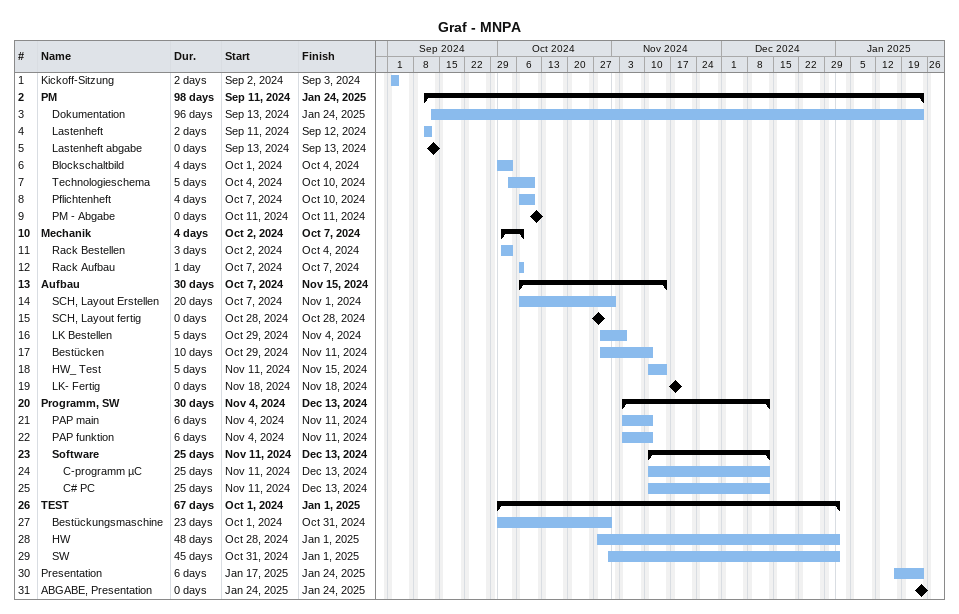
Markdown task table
Graf - MNPA

| ID | Level | Task | Duration | Start | Finish |
|---|---|---|---|---|---|
| 1 | 1 | Kickoff-Sitzung | 2d | 2024-09-02 | 2024-09-03 |
| 2 | 1 | **PM** | 98d | 2024-09-11 | 2025-01-24 |
| 3 | 2 | Dokumentation | 96d | 2024-09-13 | 2025-01-24 |
| 4 | 2 | Lastenheft | 2d | 2024-09-11 | 2024-09-12 |
| 5 | 2 | Lastenheft abgabe | 0d | 2024-09-13 | 2024-09-13 |
| 6 | 2 | Blockschaltbild | 4d | 2024-10-01 | 2024-10-04 |
| 7 | 2 | Technologieschema | 5d | 2024-10-04 | 2024-10-10 |
| 8 | 2 | Pflichtenheft | 4d | 2024-10-07 | 2024-10-10 |
| 9 | 2 | PM - Abgabe | 0d | 2024-10-11 | 2024-10-11 |
| 10 | 1 | **Mechanik** | 4d | 2024-10-02 | 2024-10-07 |
| 11 | 2 | Rack Bestellen | 3d | 2024-10-02 | 2024-10-04 |
| 12 | 2 | Rack Aufbau | 1d | 2024-10-07 | 2024-10-07 |
| 13 | 1 | **Aufbau** | 30d | 2024-10-07 | 2024-11-15 |
| 14 | 2 | SCH, Layout Erstellen | 20d | 2024-10-07 | 2024-11-01 |
| 15 | 2 | SCH, Layout fertig | 0d | 2024-10-28 | 2024-10-28 |
| 16 | 2 | LK Bestellen | 5d | 2024-10-29 | 2024-11-04 |
| 17 | 2 | Bestücken | 10d | 2024-10-29 | 2024-11-11 |
| 18 | 2 | HW_ Test | 5d | 2024-11-11 | 2024-11-15 |
| 19 | 2 | LK- Fertig | 0d | 2024-11-18 | 2024-11-18 |
| 20 | 1 | **Programm, SW** | 30d | 2024-11-04 | 2024-12-13 |
| 21 | 2 | PAP main | 6d | 2024-11-04 | 2024-11-11 |
| 22 | 2 | PAP funktion | 6d | 2024-11-04 | 2024-11-11 |
| 23 | 2 | **Software** | 25d | 2024-11-11 | 2024-12-13 |
| 24 | 3 | C-programm µC | 25d | 2024-11-11 | 2024-12-13 |
| 25 | 3 | C# PC | 25d | 2024-11-11 | 2024-12-13 |
| 26 | 1 | **TEST** | 67d | 2024-10-01 | 2025-01-01 |
| 27 | 2 | Bestückungsmaschine | 23d | 2024-10-01 | 2024-10-31 |
| 28 | 2 | HW | 48d | 2024-10-28 | 2025-01-01 |
| 29 | 2 | SW | 45d | 2024-10-31 | 2025-01-01 |
| 30 | 1 | Presentation | 6d | 2025-01-17 | 2025-01-24 |
| 31 | 1 | ABGABE, Presentation | 0d | 2025-01-24 | 2025-01-24 |
